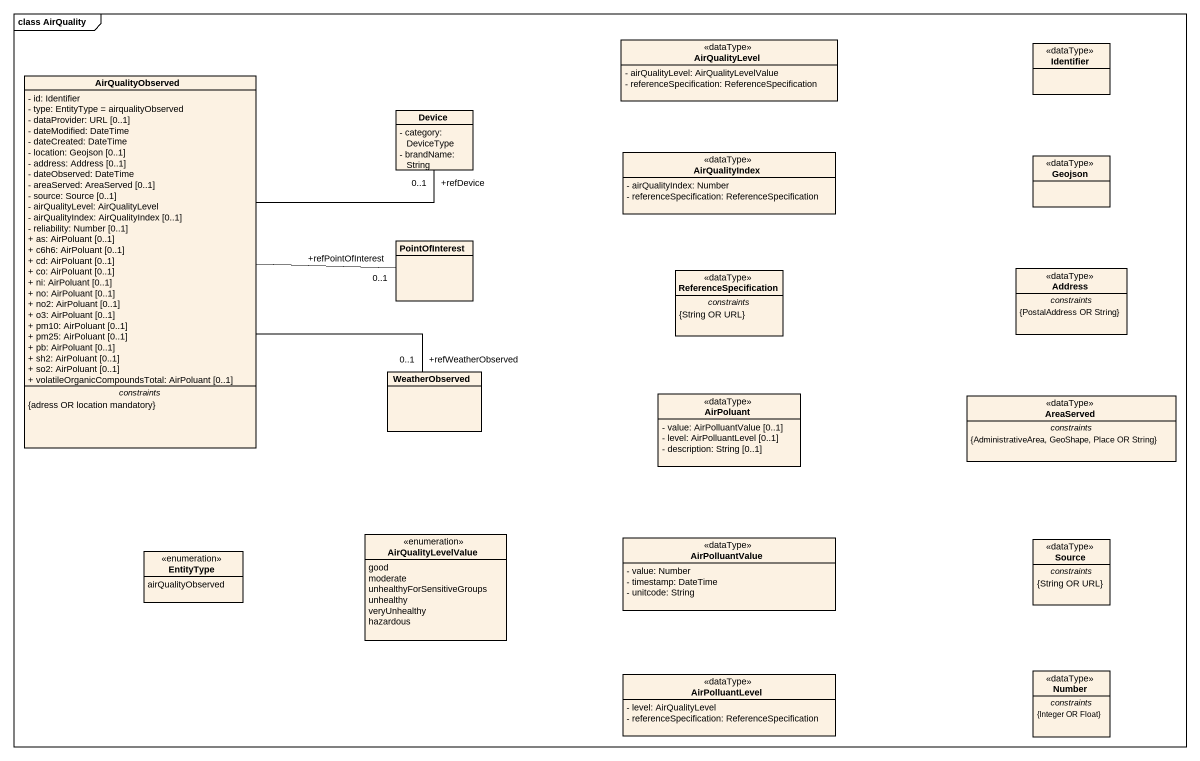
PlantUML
@startuml
mainframe class AirQuality
hide circle
hide empty members
skinparam classAttributeIconSize 0
class AirQualityLevel <<dataType>> {
  - airQualityLevel: AirQualityLevelValue
  - referenceSpecification: ReferenceSpecification
}
class AirQualityObserved {
  - id: Identifier
  - type: EntityType = airqualityObserved
  - dataProvider: URL [0..1]
  - dateModified: DateTime
  - dateCreated: DateTime
  - location: Geojson [0..1]
  - address: Address [0..1]
  - dateObserved: DateTime
  - areaServed: AreaServed [0..1]
  - source: Source [0..1]
  - airQualityLevel: AirQualityLevel
  - airQualityIndex: AirQualityIndex [0..1]
  - reliability: Number [0..1]
  + as: AirPoluant [0..1]
  + c6h6: AirPoluant [0..1]
  + cd: AirPoluant [0..1]
  + co: AirPoluant [0..1]
  + ni: AirPoluant [0..1]
  + no: AirPoluant [0..1]
  + no2: AirPoluant [0..1]
  + o3: AirPoluant [0..1]
  + pm10: AirPoluant [0..1]
  + pm25: AirPoluant [0..1]
  + pb: AirPoluant [0..1]
  + sh2: AirPoluant [0..1]
  + so2: AirPoluant [0..1]
  + volatileOrganicCompoundsTotal: AirPoluant [0..1]
  -- constraints --
  {adress OR location mandatory}
}
class Identifier <<dataType>>
class Device {
  - category: DeviceType
  - brandName: String
}
class AirQualityIndex <<dataType>> {
  - airQualityIndex: Number
  - referenceSpecification: ReferenceSpecification
}
class Geojson <<dataType>>
class PointOfInterest
class ReferenceSpecification <<dataType>> {
  -- constraints --
  {String OR URL}
}
class Address <<dataType>> {
  -- constraints --
  {PostalAddress OR String}
}
class WeatherObserved
class AirPoluant <<dataType>> {
  - value: AirPolluantValue [0..1]
  - level: AirPolluantLevel [0..1]
  - description: String [0..1]
}
class AreaServed <<dataType>> {
  -- constraints --
  {AdministrativeArea, GeoShape, Place OR String}
}
enum AirQualityLevelValue {
  good
  moderate
  unhealthyForSensitiveGroups
  unhealthy
  veryUnhealthy
  hazardous
}
class AirPolluantValue <<dataType>> {
  - value: Number
  - timestamp: DateTime
  - unitcode: String
}
class Source <<dataType>> {
  -- constraints --
  {String OR URL}
}
enum EntityType {
  airQualityObserved
}
class AirPolluantLevel <<dataType>> {
  - level: AirQualityLevel
  - referenceSpecification: ReferenceSpecification
}
class Number <<dataType>> {
  -- constraints --
  {Integer OR Float}
}
AirQualityObserved -right- "+refDevice\n0..1" Device
AirQualityObserved -right- "+refPointOfInterest\n0..1" PointOfInterest
AirQualityObserved -right- "+refWeatherObserved\n0..1" WeatherObserved
@enduml
